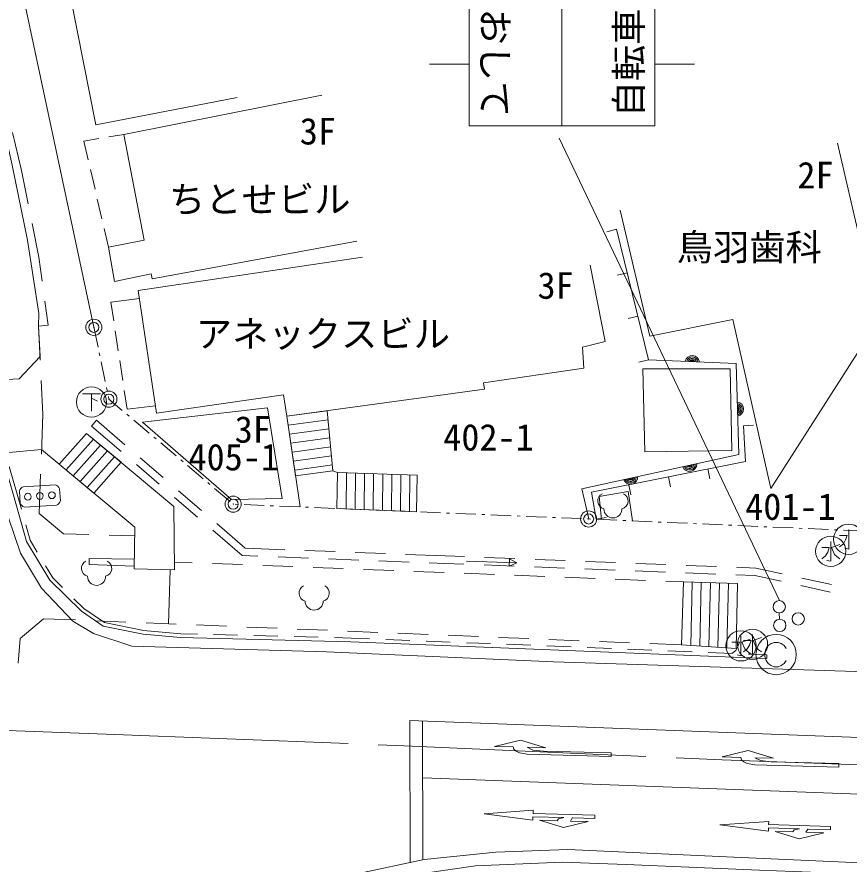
# Model space of a CAD drawing. Units: millimetres, scale not verified. Extents: x 40000 to 680000, y 20000 to 380000.
# Drawn here: x 420206 to 461475, y 263384 to 305388 of the extents above; entities that cross this region are included whole.
import ezdxf
from ezdxf.enums import TextEntityAlignment as Align

# ---------------------------------------------------------------- set-up
doc = ezdxf.new("R2010")
doc.units = ezdxf.units.MM
doc.header["$LTSCALE"] = 1000
doc.header["$PDMODE"] = 32
doc.header["$PDSIZE"] = 500
doc.linetypes.add('CHAIN', pattern=[18.5, 12, -1.5, 3.5, -1.5])
for name, color, linetype, lineweight in [('M-BGD', 7, 'Continuous', 13), ('M-BGD-EXST', 7, 'Continuous', 13), ('M-BMK', 2, 'CHAIN', 13), ('M-BMK-OTRS', 5, 'Continuous', 13), ('M-BMK-ROW', 30, 'Continuous', 13), ('M-STR-HTXT', 7, 'Continuous', 13), ('M-STR-STR1', 1, 'Continuous', 13), ('M-STR-STRC', 7, 'Continuous', 13)]:
    doc.layers.add(name, color=color, linetype=linetype, lineweight=lineweight)
doc.layers.add('M-BMK-HTXT', color=7, linetype='Continuous')
doc.styles.add('ＭＳ ゴシック', font='')
doc.styles.get('ＭＳ ゴシック').set_extended_font_data('MS Gothic')

msp = doc.modelspace()

# ---------------------------------------------------------------- linework, layer by layer
at = {"layer": 'M-BGD'}
for p, q in [((420574, 306122), (424023, 289998)), ((425514, 299563), (435326, 301510)), ((425514, 299563), (424767, 299437)), ((424274, 299355), (423526, 299230)), ((423526, 299230), (423740, 298303)), ((423853, 297816), (424078, 296842)), ((424191, 296355), (424416, 295380)), ((424529, 294893), (424743, 293967)), ((449946, 294857), (449460, 294738)), ((449946, 294857), (451529, 288393)), ((450473, 292702), (449988, 292584)), ((426279, 291422), (424869, 291242)), ((424869, 291242), (425008, 290323)), ((451001, 290548), (450515, 290429)), ((425083, 289829), (425233, 288840)), ((425307, 288346), (425457, 287357)), ((451529, 288393), (451043, 288274)), ((451529, 288393), (451043, 288274)), ((425532, 286862), (425671, 285943)), ((425671, 285943), (427072, 286099)), ((424151, 285386), (423907, 285102)), ((424151, 285386), (425564, 284172)), ((433598, 285588), (434245, 281092)), ((433662, 285143), (435638, 285415)), ((423907, 285102), (425370, 283845)), ((433726, 284697), (435680, 284966)), ((456243, 285114), (456743, 285139)), ((433790, 284252), (435723, 284518)), ((433854, 283806), (435766, 284070)), ((433918, 283361), (435809, 283621)), ((426128, 283194), (427266, 282216)), ((426323, 283520), (427461, 282543)), ((433982, 282916), (435852, 283173)), ((419820, 283094), (420220, 281731)), ((436098, 282805), (435880, 282878)), ((436547, 282789), (436528, 280997)), ((436997, 282773), (436978, 280978)), ((437447, 282758), (437428, 280959)), ((437897, 282742), (437878, 280941)), ((438347, 282726), (438328, 280922)), ((438797, 282711), (438778, 280903)), ((439247, 282695), (439227, 280884)), ((454475, 282974), (454573, 282484)), ((439696, 282679), (439677, 280866)), ((452513, 282582), (452612, 282092)), ((420327, 281874), (420363, 281275)), ((420515, 282086), (422112, 282182)), ((422360, 281396), (422323, 281995)), ((428219, 281891), (429357, 280914)), ((450552, 282190), (450650, 281699)), ((420220, 281731), (420431, 280974)), ((428025, 281565), (429163, 280587)), ((422172, 281184), (420575, 281087)), ((420647, 280203), (420858, 279447)), ((430116, 280262), (431529, 279048)), ((448934, 280479), (449426, 280567)), ((429921, 279936), (431384, 278679)), ((420858, 279447), (421213, 278852)), ((431529, 279048), (433489, 278972)), ((434489, 278934), (435988, 278876)), ((431384, 278679), (432161, 278649)), ((433160, 278611), (434659, 278553)), ((435658, 278514), (437157, 278456)), ((436987, 278837), (438486, 278779)), ((439485, 278740), (441445, 278665)), ((441445, 278665), (442404, 278627)), ((443403, 278588), (444902, 278529)), ((444619, 278147), (444631, 278522)), ((444631, 278522), (445000, 278322)), ((421624, 278165), (421979, 277571)), ((438156, 278417), (439655, 278359)), ((440654, 278321), (441431, 278291)), ((441431, 278291), (442373, 278254)), ((442501, 278407), (445000, 278322)), ((443372, 278214), (444871, 278155)), ((445000, 278322), (444619, 278147)), ((445870, 278116), (447369, 278057)), ((445901, 278489), (447400, 278431)), ((448399, 278391), (449898, 278332)), ((450897, 278293), (452396, 278234)), ((453395, 278195), (454894, 278136)), ((455893, 278097), (456852, 278059)), ((448368, 278018), (449867, 277959)), ((450866, 277920), (452365, 277861)), ((453364, 277822), (454863, 277763)), ((455862, 277724), (456805, 277687)), ((456805, 277687), (458100, 277405)), ((456852, 278059), (458164, 277774)), ((421979, 277571), (422464, 277096)), ((459141, 277561), (460607, 277243)), ((459078, 277192), (460543, 276873)), ((423035, 276536), (423520, 276062)), ((423520, 276062), (424554, 275358)), ((458029, 275525), (458003, 275834)), ((424554, 275358), (426486, 274963)), ((426486, 274963), (428327, 274799)), ((428327, 274799), (429154, 274779)), ((429953, 274759), (431153, 274729)), ((431953, 274709), (433152, 274680)), ((433952, 274660), (435152, 274630)), ((435952, 274610), (436778, 274590)), ((436778, 274590), (437699, 274553)), ((438499, 274521), (439698, 274472)), ((440497, 274440), (441696, 274392)), ((442495, 274360), (443694, 274312)), ((444494, 274279), (445693, 274231)), ((446492, 274199), (447691, 274151)), ((448490, 274119), (449690, 274071)), ((450489, 274038), (451688, 273990)), ((452487, 273958), (453686, 273910)), ((454486, 273878), (455685, 273829)), ((456484, 273797), (457405, 273760)), ((457405, 273760), (457398, 273577))]:
    msp.add_line(p, q, dxfattribs=at)
for points in [[(431132, 301400), (424111, 300032), (422890, 306216), (430061, 307594)], [(419047, 287371), (420325, 287438), (421351, 288548), (421279, 290054), (421286, 290675), (420730, 294317), (419976, 298042), (418658, 303874), (418307, 305322)], [(437064, 294264), (426920, 292399), (426861, 292658), (425053, 292269), (424743, 293967), (426516, 294326), (425514, 299563)], [(460896, 299124), (462934, 290349), (457593, 282000), (455707, 290382), (451592, 289553), (450128, 295815)], [(448641, 293080), (449375, 289290), (448252, 289006), (448326, 287972), (443338, 287253), (443394, 286936), (433598, 285588), (433432, 286654), (427124, 285747), (426220, 291816), (437344, 293475)], [(448562, 280495), (448216, 281983), (456012, 283684), (455873, 288204), (451529, 288393)], [(419018, 285173), (420044, 281680), (420688, 279374), (421834, 277456), (423403, 275919), (424482, 275185), (426459, 274781), (428316, 274616), (436772, 274406), (457398, 273577)], [(448934, 280479), (448694, 281818), (456333, 283346), (456243, 285114)], [(419622, 283767), (421426, 283941), (422302, 283214)], [(449191, 280468), (449089, 281601), (450518, 281854), (450740, 280400)], [(436981, 262387), (440313, 262922), (442944, 263291), (447242, 263485), (450413, 263365), (457037, 263078), (463780, 262811), (475048, 262395), (478794, 262236)]]:
    msp.add_lwpolyline(points, dxfattribs=at)
for points in [[(451252, 287944), (455586, 287935), (455654, 283890), (451350, 283830)], [(426428, 285297), (430851, 281466), (433367, 281516), (432638, 286010)], [(433598, 285588), (435595, 285863), (435880, 282878), (434023, 282631)], [(436098, 282805), (436079, 281016), (440027, 280851), (440048, 282667)]]:
    msp.add_lwpolyline(points, close=True, dxfattribs=at)
for centre, radius in [((420745, 281599), 167), ((421343, 281635), 167), ((421942, 281671), 167), ((458016, 276139), 305), ((458956, 275539), 305), ((458036, 275220), 305)]:
    msp.add_circle(centre, radius, dxfattribs=at)
for centre, radius, start, end in [((453698, 288244), 354, 6.2964, 168.7016), ((453698, 288244), 283, 8.5205, 166.4776), ((453698, 288244), 212, 12.2668, 162.7312), ((453698, 288244), 142, 19.9785, 155.0195), ((453698, 288244), 100, 30.2962, 144.7019), ((455888, 285942), 354, 280.569, 82.9742), ((455888, 285942), 283, 282.7931, 80.7502), ((455888, 285942), 212, 286.5394, 77.0039), ((455888, 285942), 142, 294.2511, 69.2921), ((455888, 285942), 100, 304.5688, 58.9745), ((453568, 283206), 354, 201.0987, 3.5039), ((453568, 283206), 283, 203.3228, 1.2799), ((453568, 283206), 212, 207.0691, 357.5335), ((453568, 283206), 142, 214.7808, 349.8218), ((453568, 283206), 100, 225.0985, 339.5042), ((450637, 282567), 354, 201.0987, 3.5039), ((450637, 282567), 283, 203.3228, 1.2799), ((450637, 282567), 212, 207.0691, 357.5335), ((450637, 282567), 142, 214.7808, 349.8218), ((450637, 282567), 100, 225.0985, 339.5042), ((420621, 281802), 302, 110.5945, 166.3433), ((422027, 281874), 320, 22.2654, 74.6723), ((449416, 281387), 402, 116.087, 255.3342), ((450112, 281387), 402, 284.6658, 63.913), ((420652, 281387), 310, 201.2883, 255.6494), ((422053, 281479), 318, 292.0391, 344.8986), ((449764, 280998), 450, 180, 0), ((423808, 278041), 402, 116.087, 255.3342), ((424505, 278041), 402, 284.6658, 63.913), ((424156, 277652), 450, 180, 0), ((434599, 276816), 402, 116.087, 255.3342), ((435295, 276816), 402, 284.6658, 63.913), ((434947, 276427), 450, 180, 0)]:
    msp.add_arc(centre, radius, start, end, dxfattribs=at)
at = {"layer": 'M-BGD-EXST'}
for p, q in [((423455, 286704), (424355, 286704)), ((423905, 286704), (423905, 285842)), ((423905, 286479), (424205, 286329)), ((461456, 279978), (461456, 279003)), ((460567, 279379), (460567, 278404)), ((461006, 279678), (461381, 279678)), ((461306, 279453), (461194, 279265)), ((461381, 279678), (461306, 279453)), ((460117, 279079), (460492, 279079)), ((460492, 279079), (460417, 278854)), ((461017, 279229), (460605, 279079)), ((460605, 279079), (460755, 278741)), ((461194, 279265), (461006, 279115)), ((461456, 279003), (461269, 279040)), ((460305, 278666), (460117, 278516)), ((460417, 278854), (460305, 278666)), ((460755, 278741), (460867, 278629)), ((460867, 278629), (461017, 278516)), ((460567, 278404), (460380, 278441)), ((456688, 274764), (456688, 273789)), ((455665, 274391), (456040, 274391)), ((456040, 274391), (455965, 274166)), ((456115, 274691), (456115, 273716)), ((456565, 274541), (456153, 274391)), ((456153, 274391), (456303, 274053)), ((456238, 274464), (456613, 274464)), ((456613, 274464), (456538, 274239)), ((457138, 274614), (456725, 274464)), ((456725, 274464), (456875, 274127)), ((455853, 273978), (455665, 273828)), ((455965, 274166), (455853, 273978)), ((456425, 274052), (456238, 273902)), ((456303, 274053), (456415, 273941)), ((456415, 273941), (456565, 273828)), ((456538, 274239), (456425, 274052)), ((456875, 274127), (456988, 274014)), ((456988, 274014), (457138, 273902)), ((456115, 273716), (455928, 273753)), ((456688, 273789), (456500, 273827))]:
    msp.add_line(p, q, dxfattribs=at)
for centre in [(423905, 286292), (461456, 279490), (460567, 278891), (456115, 274203), (456688, 274277)]:
    msp.add_circle(centre, 750, dxfattribs=at)
at = {"layer": 'M-BMK'}
msp.add_lwpolyline([(169310, 269379), (269349, 270075), (369405, 270299), (406815, 270298), (413439, 270300), (416919, 270118), (424638, 269822), (439411, 269246), (455175, 268553), (469337, 268024), (480908, 267470), (498774, 266755), (523303, 265730), (545040, 264862), (558329, 264286), (569318, 263850)], dxfattribs=at)
at = {"layer": 'M-BMK-OTRS'}
for points in [[(569502, 268738), (534150, 270145), (523456, 270514), (503039, 271372), (468527, 272711), (446841, 273409), (435565, 273906), (425909, 274184), (424004, 274823), (422984, 275423), (421420, 277056), (420385, 278807), (419485, 281423), (418958, 283615)], [(422527, 244611), (422768, 245573), (424067, 249657), (425571, 253286), (426525, 255195), (427598, 256924), (428975, 258504), (429834, 259475), (432268, 261194), (433762, 261887), (435555, 262511), (437151, 262912), (440396, 263617), (443963, 263968), (447528, 264106), (455756, 263725), (471623, 263011), (514632, 261470)]]:
    msp.add_lwpolyline(points, dxfattribs=at)
at = {"layer": 'M-BMK-ROW'}
for p, q in [((424023, 289998), (424228, 289019)), ((424289, 288726), (424320, 288579)), ((424381, 288285), (424586, 287306)), ((424648, 287013), (424678, 286866)), ((424740, 286572), (424768, 286436)), ((424768, 286436), (425426, 285881)), ((425655, 285687), (425770, 285590)), ((425999, 285397), (426763, 284751)), ((426992, 284558), (427107, 284461)), ((427336, 284268), (428100, 283622)), ((428329, 283429), (428444, 283332)), ((428673, 283138), (429437, 282493)), ((429666, 282300), (429781, 282203)), ((430010, 282009), (430774, 281364)), ((431025, 281226), (431175, 281220)), ((431475, 281208), (432474, 281166)), ((432773, 281153), (432923, 281147)), ((433223, 281135), (434222, 281093)), ((434522, 281081), (434672, 281074)), ((434972, 281062), (435971, 281020)), ((436270, 281008), (436420, 281001)), ((436720, 280989), (437719, 280947)), ((438019, 280935), (438169, 280929)), ((438469, 280916), (439468, 280874)), ((439767, 280862), (439917, 280856)), ((440217, 280843), (441216, 280802)), ((441516, 280789), (441666, 280783)), ((441965, 280770), (442965, 280729)), ((443264, 280716), (443414, 280710)), ((443714, 280697), (444713, 280656)), ((445013, 280643), (445163, 280637)), ((445462, 280625), (446462, 280583)), ((446761, 280570), (446911, 280564)), ((447211, 280552), (448210, 280510)), ((448510, 280498), (448562, 280495)), ((448562, 280495), (448660, 280491)), ((448959, 280478), (449958, 280434)), ((450258, 280421), (450408, 280414)), ((450708, 280401), (451707, 280357)), ((452006, 280344), (452156, 280337)), ((452456, 280324), (453455, 280280)), ((453755, 280267), (453905, 280260)), ((454204, 280247), (455203, 280203)), ((455503, 280190), (455653, 280183)), ((455953, 280170), (456952, 280126)), ((457251, 280113), (457401, 280106)), ((457701, 280093), (458700, 280049)), ((459000, 280036), (459149, 280030)), ((459449, 280016), (460448, 279972)), ((460748, 279959), (460898, 279953)), ((461198, 279939), (462197, 279895))]:
    msp.add_line(p, q, dxfattribs=at)
for centre in [(424023, 289998), (424768, 286436), (430932, 281230), (448562, 280495)]:
    msp.add_circle(centre, 400, dxfattribs=at)
for p in [(424023, 289998), (424768, 286436), (430932, 281230), (448562, 280495)]:
    msp.add_point(p, dxfattribs=at)
at = {"layer": 'M-STR-HTXT'}
msp.add_line((458026, 276444), (447095, 299372), dxfattribs=at)
at = {"layer": 'M-STR-STR1'}
for p, q in [((420428, 297774), (419983, 299655)), ((420761, 296119), (420428, 297774)), ((421292, 293483), (420959, 295139)), ((421457, 292288), (421292, 293483)), ((421758, 290101), (421593, 291297)), ((421279, 290054), (421758, 290101)), ((421360, 288362), (421279, 290054)), ((421488, 285672), (421407, 287364)), ((421418, 283715), (421488, 285672)), ((424002, 284451), (422647, 282926)), ((424347, 284162), (422993, 282637)), ((424692, 283873), (423338, 282349)), ((425037, 283584), (423684, 282060)), ((421312, 280759), (421382, 282716)), ((422508, 279766), (421312, 280759)), ((423775, 279728), (422508, 279766)), ((426043, 279659), (424775, 279698)), ((423792, 278542), (423785, 278229)), ((426028, 278495), (423792, 278542)), ((423785, 278229), (426023, 278149)), ((428899, 278327), (428023, 278361)), ((431397, 278230), (429898, 278288)), ((433895, 278132), (432396, 278191)), ((436393, 278035), (434894, 278093)), ((427724, 275296), (427806, 277979)), ((438891, 277937), (437392, 277996)), ((441389, 277840), (439890, 277898)), ((443887, 277742), (442388, 277801)), ((446385, 277645), (444886, 277703)), ((448883, 277547), (447385, 277606)), ((451382, 277450), (449883, 277508)), ((453256, 277376), (452381, 277411)), ((453697, 277363), (453622, 274222)), ((454147, 277350), (454071, 274193)), ((454597, 277337), (454521, 274164)), ((455047, 277323), (454970, 274135)), ((455496, 277310), (455420, 274107)), ((420369, 274574), (421530, 275551)), ((421530, 275551), (423113, 275486)), ((424112, 275445), (425611, 275383)), ((426610, 275342), (428109, 275281)), ((429108, 275240), (430607, 275178)), ((431606, 275137), (433105, 275075)), ((434104, 275034), (435603, 274973)), ((436602, 274931), (438100, 274870)), ((439100, 274829), (440598, 274767)), ((441597, 274726), (443096, 274664)), ((420272, 273348), (420369, 274574)), ((444095, 274623), (445594, 274562)), ((446593, 274521), (448092, 274459)), ((449091, 274418), (450590, 274356)), ((451589, 274315), (453172, 274250)), ((453175, 274358), (453173, 274250))]:
    msp.add_line(p, q, dxfattribs=at)
for points in [[(426022, 278027), (428028, 277973), (427986, 281111), (423657, 284741), (422302, 283214), (426048, 280087)], [(423657, 284741), (422302, 283214), (424021, 281779), (425369, 283305)], [(453256, 277376), (455946, 277296), (455869, 274078), (453172, 274250)], [(455946, 277296), (455869, 274078), (453172, 274250), (453256, 277376)]]:
    msp.add_lwpolyline(points, close=True, dxfattribs=at)
at = {"layer": 'M-STR-STRC'}
for p, q in [((442629, 303042), (440667, 303042)), ((451841, 303042), (453803, 303042)), ((457606, 274321), (457456, 274221)), ((457756, 274371), (457606, 274321)), ((457956, 274371), (457756, 274371)), ((458106, 274321), (457956, 274371)), ((458256, 274221), (458106, 274321)), ((457356, 274071), (457306, 273871)), ((457306, 273871), (457306, 273671)), ((457456, 274221), (457356, 274071)), ((458356, 274071), (458256, 274221)), ((457306, 273671), (457356, 273471)), ((457356, 273471), (457456, 273321)), ((458256, 273321), (458356, 273471)), ((457456, 273321), (457606, 273221)), ((457606, 273221), (457756, 273171)), ((457756, 273171), (457956, 273171)), ((457956, 273171), (458106, 273221)), ((458106, 273221), (458256, 273321)), ((439691, 270496), (516398, 267640)), ((439691, 270496), (439702, 263466)), ((440336, 263604), (440327, 270472)), ((443892, 269216), (445177, 269531)), ((445177, 269531), (446443, 269151)), ((443892, 269216), (444820, 269192)), ((444820, 269192), (444855, 269077)), ((444855, 269077), (444963, 268973)), ((444963, 268973), (445132, 268891)), ((445132, 268891), (445507, 268826)), ((445516, 269174), (445793, 269036)), ((445516, 269174), (446443, 269151)), ((445793, 269036), (446323, 268980)), ((449685, 268894), (446323, 268980)), ((449685, 268894), (449681, 268720)), ((455182, 268692), (456467, 269007)), ((456467, 269007), (457733, 268627)), ((449681, 268720), (445507, 268826)), ((455182, 268692), (456110, 268668)), ((456110, 268668), (456145, 268553)), ((456145, 268553), (456253, 268449)), ((456253, 268449), (456422, 268367)), ((456805, 268650), (457082, 268512)), ((456805, 268650), (457733, 268627)), ((457082, 268512), (457613, 268456)), ((460975, 268370), (457613, 268456)), ((456422, 268367), (456797, 268302)), ((460971, 268196), (456797, 268302)), ((460975, 268370), (460971, 268196)), ((520033, 264690), (440331, 267658)), ((445806, 266057), (443385, 265878)), ((445801, 265893), (445806, 266057)), ((445801, 265893), (448872, 265807)), ((443385, 265878), (445792, 265564)), ((445792, 265564), (445796, 265728)), ((445796, 265728), (447332, 265685)), ((446121, 265554), (447318, 265192)), ((446121, 265554), (446998, 265530)), ((446998, 265530), (447072, 265630)), ((447072, 265630), (447332, 265685)), ((447318, 265192), (448534, 265487)), ((447656, 265512), (447745, 265669)), ((447656, 265512), (448534, 265487)), ((447745, 265669), (447771, 265673)), ((447771, 265673), (448868, 265643)), ((448868, 265643), (448872, 265807)), ((457488, 265502), (455068, 265322)), ((457484, 265338), (457488, 265502)), ((455068, 265322), (457475, 265009)), ((457475, 265009), (457479, 265173)), ((457479, 265173), (459015, 265130)), ((457484, 265338), (460555, 265252)), ((458681, 264975), (458755, 265075)), ((458755, 265075), (459015, 265130)), ((459339, 264957), (459428, 265114)), ((459428, 265114), (459454, 265118)), ((459454, 265118), (460551, 265088)), ((460551, 265088), (460555, 265252)), ((457804, 264999), (459001, 264637)), ((457804, 264999), (458681, 264975)), ((459001, 264637), (460217, 264932)), ((459339, 264957), (460217, 264932))]:
    msp.add_line(p, q, dxfattribs=at)
for points in [[(442629, 299981), (442629, 313170), (447235, 313170), (447235, 299981)], [(451841, 299981), (451841, 313170), (447235, 313170), (447235, 299981)]]:
    msp.add_lwpolyline(points, close=True, dxfattribs=at)
msp.add_circle((457856, 273771), 1000, dxfattribs=at)

# ---------------------------------------------------------------- texts
at = {"layer": 'M-BGD', "style": 'ＭＳ ゴシック'}
for s, p in [('3F', (435132, 299722)), ('2F', (459810, 297546)), ('ちとせビル', (432247, 296346)), ('鳥羽歯科', (456526, 293970)), ('3F', (446923, 292072)), ('アネックスビル', (435381, 289673)), ('3F', (431905, 284936))]:
    msp.add_text(s, height=1320, dxfattribs=at).set_placement(p, align=Align.MIDDLE_CENTER)
at = {"layer": 'M-BMK-HTXT', "style": 'ＭＳ ゴシック'}
for s, p in [('402-1', (443593, 283491)), ('405-1', (430957, 282510)), ('401-1', (458567, 280055))]:
    msp.add_text(s, height=1320, dxfattribs=at).set_placement(p, align=Align.BOTTOM_CENTER)
at = {"layer": 'M-STR-STRC', "style": 'ＭＳ ゴシック'}
for rotation, p in [(270, (442863, 306709)), (90, (451607, 306709))]:
    msp.add_text('自転車はおして', height=1320, rotation=rotation, dxfattribs=at).set_placement(p, align=Align.BOTTOM_CENTER)

doc.saveas('drawing.dxf')
